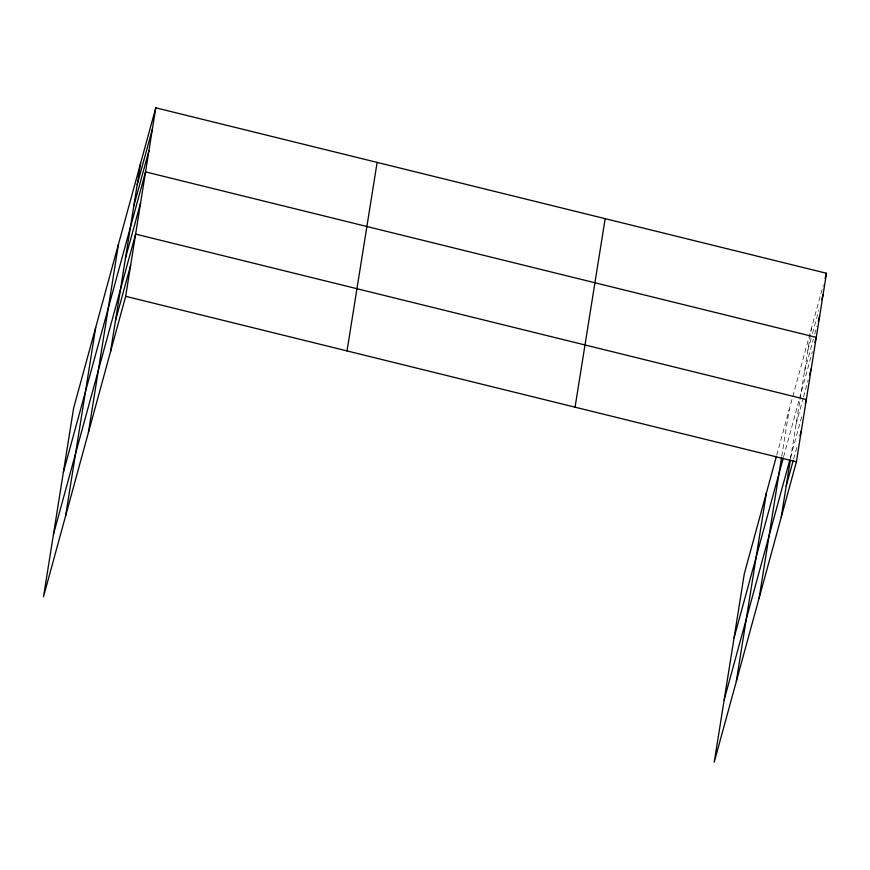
<?xml version="1.0" encoding="UTF-8"?>
<svg xmlns="http://www.w3.org/2000/svg" width="870" height="870" viewBox="0 0 870 870"><rect width="100%" height="100%" fill="white"/><g stroke="black" fill="none" stroke-linecap="round" stroke-linejoin="round"><path stroke-width="0.65" stroke-dasharray="4.35 3.26" d="M781.749 456.304L789.21 409.563M790.536 458.925L799.856 400.602M800.063 399.308L811.329 328.729M776.758 455.108L823.324 284.881M807.915 350.099L811.09 338.484M812.504 333.33L818.855 310.111M804.5 371.457L813.33 339.213M814.733 334.058L816.854 326.315M783.62 456.706L799.312 399.341M799.671 398.036L812.384 351.545M796.126 423.929L803.184 398.134M803.532 396.84L808.121 380.07M790.449 457.642L802.455 413.761M793.603 459.055L797.137 446.158"/><path stroke-width="1.3" d="M65.609 515.899L95.711 327.381M88.403 432.607L118.494 244.1M110.512 351.774L140.614 163.266M155.784 107.804L73.602 408.215L43.5 596.733L125.682 296.311L155.784 107.804L826.5 273.267L796.398 461.785L714.216 762.196L744.318 573.689L776.399 456.413M347.021 350.914L377.123 162.407M575.059 407.182L605.161 218.664M736.324 681.362L766.426 492.855M759.118 598.082L781.543 457.631M781.227 517.237L790.33 460.219M137.199 184.625L152.37 129.162M133.795 205.994L148.966 150.532M63.369 472.312L145.551 171.901L816.267 337.364L814.853 342.519M125.41 258.455L140.581 203.004M53.429 534.517L135.622 234.106L806.338 399.569L805.272 403.441M115.482 320.671L130.652 265.209M825.086 278.433L826.5 273.267M821.682 299.791L823.085 294.636M818.268 321.16L819.681 315.995M734.084 637.775L783.261 458.012M809.535 374.916L811.297 368.467M724.144 699.991L789.732 460.252M786.197 486.134L793.255 460.339M799.954 435.837L801.368 430.672M125.682 296.311L796.398 461.785"/></g></svg>
